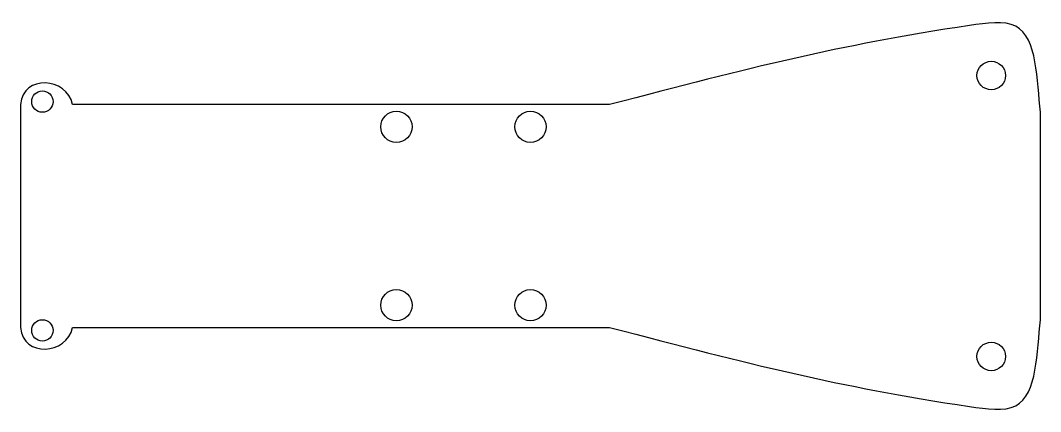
# Model space of a CAD drawing. Header units: millimetres. Extents: x -32 to 82, y -22 to 22.
import ezdxf

# ---------------------------------------------------------------- set-up
doc = ezdxf.new("R2010")
doc.units = ezdxf.units.MM

msp = doc.modelspace()

# ---------------------------------------------------------------- linework, layer by layer
at = {"color": 7, "linetype": 'Continuous', "lineweight": 25}
for p, q in [((-32.23, 12.5), (-32.23, -12.5)), ((33.7, 12.5), (-26.39, 12.5)), ((81.95, -11.64), (81.95, 11.64)), ((-26.39, -12.5), (33.7, -12.5))]:
    msp.add_line(p, q, dxfattribs=at)
for centre, radius in [((76.43, 15.75), 1.6), ((-29.77, 12.83), 1.2), ((9.85, 10), 1.75), ((24.85, 10), 1.75), ((9.85, -10), 1.75), ((24.85, -10), 1.75), ((-29.77, -12.83), 1.2), ((76.43, -15.75), 1.6)]:
    msp.add_circle(centre, radius, dxfattribs=at)
for points, knots in [([(81.95, 11.64), (81.49, 15.15), (81.74, 22.48), (60.01, 19.37), (49.82, 16.67), (33.7, 12.5)], [0, 0, 0, 0, 0.1407337, 0.2129659, 0.7919264, 0.7919264, 0.7919264, 0.7919264]), ([(33.7, -12.5), (49.82, -16.67), (60.01, -19.37), (81.74, -22.48), (81.49, -15.15), (81.95, -11.64)], [0, 0, 0, 0, 0.5789605, 0.6511927, 0.7919264, 0.7919264, 0.7919264, 0.7919264])]:
    msp.add_open_spline(points, degree=3, knots=knots, dxfattribs=at)
for points in [[(-26.39, 12.5), (-27.04, 15.58), (-31.93, 15.88), (-32.23, 12.5)], [(-32.23, -12.5), (-31.93, -15.88), (-27.04, -15.58), (-26.39, -12.5)]]:
    msp.add_open_spline(points, degree=3, dxfattribs=at)

doc.saveas('drawing.dxf')
